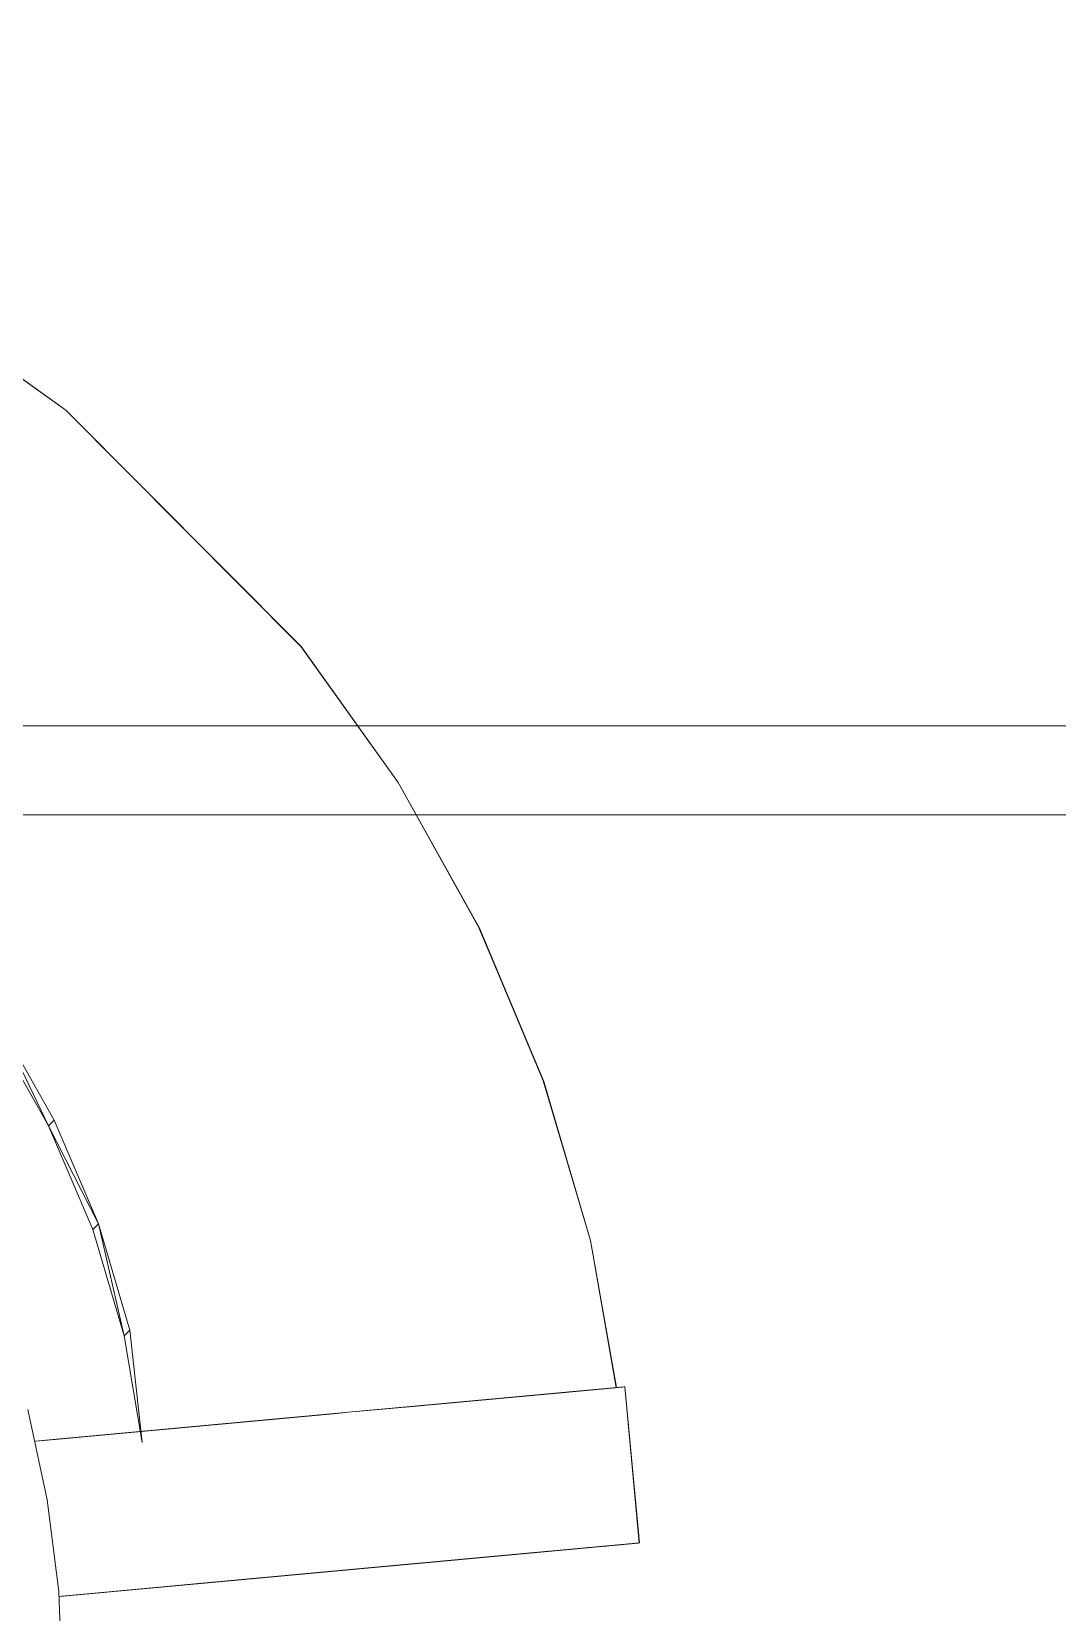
# Model space of a CAD drawing. Extents: x -566 to 72611, y -487 to 32334.
# Drawn here: x 96.26 to 103.63, y 61.27 to 72.63 of the extents above; entities that cross this region are included whole.
import ezdxf

# ---------------------------------------------------------------- set-up
doc = ezdxf.new("R2010")
doc.units = 0
doc.header["$LTSCALE"] = 0.5
doc.header["$MEASUREMENT"] = 0
doc.layers.add('ceilling', color=141, linetype='CONTINUOUS', lineweight=18)
doc.layers.add('floor', color=7, linetype='CONTINUOUS', lineweight=5, true_color=0xcfcfcf)
doc.layers.add('layout', color=7, linetype='CONTINUOUS', lineweight=5, true_color=0xcfcfcf)

msp = doc.modelspace()

# ---------------------------------------------------------------- hatches: boundary and pattern name
at = {"layer": 'floor'}
h = msp.add_hatch(dxfattribs=at)
h.set_pattern_fill('ANSI37', color=256, scale=100, angle=45)
h.set_pattern_definition([(90, (243.028, 267.632), (-12.5, 9e-16), []), (180, (243.028, 267.632), (-9e-16, -12.5), [])])
h.paths.add_polyline_path([(253.46925, 349.5), (154.11744, 349.5), (154.11744, 348.5), (101.14781, 348.5), (101.14781, 349.5), (0, 349.5), (0, 344.5), (36, 344.5, -0.33835703), (0, 308.66941), (0, 308.5), (0, 173.75), (253.46925, 173.75)])
h.paths.add_polyline_path([(36, 344.5), (0, 344.5), (0, 308.66941, 0.33835703)], flags=17)
h.paths.add_polyline_path([(253.46925, 173.75), (0, 173.75), (0, 173.74997), (0, 169.75), (253.46925, 169.75)])
h.paths.add_polyline_path([(253.46925, 169.75), (0, 169.75), (0, 149.21137), (36, 149.21137, -0.33835703), (0, 113.38078), (0, 113.21137), (0, 29.94998), (0, -5), (253.46925, -5)])
h.paths.add_polyline_path([(36, 149.21137), (0, 149.21137), (0, 113.38078, 0.33835703)], flags=17)
h.paths.add_polyline_path([(575.25, 169.75), (510, 169.75), (474.75, 169.75), (327.5, 169.75), (285.46925, 169.75), (285.46925, 165.75), (253.46925, 165.75), (253.46925, -5), (263.99725, -5), (263.99725, 95.99051), (287, 95.99051), (287, 97.5), (292, 97.5), (292, -5), (341.25, -5), (341.25, 13.02988), (341.25012, 15.02988), (346.24839, 15.02988, 0.36108524), (374.08728, 41.24999), (346.25012, 41.24999), (346.25012, 42.99999), (341.25, 42.99999), (341.25, 44.99999), (341.25, 97.5), (357.75, 97.5), (405.75, 97.5), (575.25, 97.5)])

# ---------------------------------------------------------------- linework, layer by layer
at = {"layer": 'ceilling'}
msp.add_line((0, 67), (341.25006, 67), dxfattribs=at)
at = {"layer": 'layout'}
for points in [[(78.86543, 71.20378, -0.01238), (100.60091, 49.4657), (100.60225, 49.46696, -0.01238)], [(95.5319, 70.60808, 2.20231), (95.5319, 70.60808, 2.20231), (95.53166, 70.60659, 2.2425), (96.50713, 69.90864, 2.19157)], [(98.20029, 68.20986, 2.20412), (98.20029, 68.20986, 2.20412), (96.50713, 69.90864, 2.19157), (98.19888, 68.20954, 2.24431)], [(98.20029, 68.20986, 2.20412), (98.20029, 68.20986, 2.20412), (98.89639, 67.23245, 2.22723), (98.19879, 68.2079, 2.16389)], [(99.47973, 66.18613, 2.26123), (99.47973, 66.18613, 2.26123), (98.89639, 67.23245, 2.22723), (99.47764, 66.18667, 2.30139)], [(99.47764, 66.18667, 2.30139), (99.47764, 66.18667, 2.30139), (99.94047, 65.08545, 2.3458), (99.47973, 66.18613, 2.26123)], [(99.47973, 66.18613, 2.26123), (99.47973, 66.18613, 2.26123), (99.94273, 65.08438, 2.30566), (99.47831, 66.18393, 2.221)], [(99.94273, 65.08438, 2.30566), (99.94273, 65.08438, 2.30566), (99.47973, 66.18613, 2.26123), (99.94047, 65.08545, 2.3458)], [(95.97926, 65.48115, -7.76212), (95.97926, 65.48115, -7.76212), (96.38355, 64.76525, -7.74798), (96.02001, 65.52172, -6.87256)], [(96.4243, 64.80581, -6.85843), (96.4243, 64.80581, -6.85843), (96.02001, 65.52172, -6.87256), (96.38355, 64.76525, -7.74798)], [(99.94273, 65.08438, 2.30566), (99.94273, 65.08438, 2.30566), (100.27937, 63.94139, 2.35995), (99.94139, 65.0821, 2.26543)], [(96.4243, 64.80581, -6.85843), (96.4243, 64.80581, -6.85843), (96.38355, 64.76525, -7.74798), (96.74165, 64.06047, -6.83897)], [(96.7009, 64.0199, -7.72852), (96.7009, 64.0199, -7.72852), (96.74165, 64.06047, -6.83897), (96.38355, 64.76525, -7.74798)], [(96.7009, 64.0199, -7.72852), (96.7009, 64.0199, -7.72852), (96.92608, 63.25744, -7.70406), (96.74165, 64.06047, -6.83897)], [(96.96683, 63.298, -6.81451), (96.96683, 63.298, -6.81451), (96.74165, 64.06047, -6.83897), (96.92608, 63.25744, -7.70406)], [(100.46589, 62.88447, 2.44058), (100.46589, 62.88447, 2.44058), (100.27937, 63.94139, 2.35995), (100.46347, 62.88637, 2.48068)], [(96.92608, 63.25744, -7.70406), (96.92608, 63.25744, -7.70406), (97.05533, 62.49047, -7.675), (96.96683, 63.298, -6.81451)], [(99.94484, 62.83645, 0.89679), (99.94484, 62.83645, 0.89679), (99.87324, 62.82982, 0.67086), (98.54033, 62.70695, -22.65578)], [(98.81268, 62.73199, 0.96368), (98.81268, 62.73199, 0.96368), (99.94484, 62.83645, 0.89679), (98.54033, 62.70695, -22.65578)], [(100.01921, 62.84322, 1.12189), (100.01921, 62.84322, 1.12189), (99.94484, 62.83645, 0.89679), (98.81268, 62.73199, 0.96368)], [(98.87905, 62.73816, 1.11002), (98.87905, 62.73816, 1.11002), (100.01921, 62.84322, 1.12189), (98.81268, 62.73199, 0.96368)], [(98.94801, 62.7445, 1.25525), (98.94801, 62.7445, 1.25525), (100.01921, 62.84322, 1.12189), (98.87905, 62.73816, 1.11002)], [(100.09661, 62.85042, 1.34614), (100.09661, 62.85042, 1.34614), (100.01921, 62.84322, 1.12189), (98.94801, 62.7445, 1.25525)], [(99.01964, 62.75109, 1.39933), (99.01964, 62.75109, 1.39933), (100.09661, 62.85042, 1.34614), (98.94801, 62.7445, 1.25525)], [(100.17678, 62.85779, 1.56949), (100.17678, 62.85779, 1.56949), (100.09661, 62.85042, 1.34614), (99.01964, 62.75109, 1.39933)], [(99.09391, 62.75797, 1.54223), (99.09391, 62.75797, 1.54223), (100.17678, 62.85779, 1.56949), (99.01964, 62.75109, 1.39933)], [(99.17077, 62.76502, 1.68389), (99.17077, 62.76502, 1.68389), (100.17678, 62.85779, 1.56949), (99.09391, 62.75797, 1.54223)], [(100.25979, 62.86541, 1.7919), (100.25979, 62.86541, 1.7919), (100.17678, 62.85779, 1.56949), (99.17077, 62.76502, 1.68389)], [(99.25025, 62.77239, 1.82427), (99.25025, 62.77239, 1.82427), (100.25979, 62.86541, 1.7919), (99.17077, 62.76502, 1.68389)], [(100.34563, 62.8733, 2.01335), (100.34563, 62.8733, 2.01335), (100.25979, 62.86541, 1.7919), (99.25025, 62.77239, 1.82427)], [(99.33218, 62.77988, 1.96335), (99.33218, 62.77988, 1.96335), (100.34563, 62.8733, 2.01335), (99.25025, 62.77239, 1.82427)], [(99.41672, 62.78769, 2.10107), (99.41672, 62.78769, 2.10107), (100.34563, 62.8733, 2.01335), (99.33218, 62.77988, 1.96335)], [(100.43438, 62.88156, 2.23382), (100.43438, 62.88156, 2.23382), (100.34563, 62.8733, 2.01335), (99.41672, 62.78769, 2.10107)], [(99.50379, 62.79573, 2.23738), (99.50379, 62.79573, 2.23738), (100.43438, 62.88156, 2.23382), (99.41672, 62.78769, 2.10107)], [(100.52587, 62.89, 2.45325), (100.52587, 62.89, 2.45325), (100.43438, 62.88156, 2.23382), (99.50379, 62.79573, 2.23738)], [(99.59326, 62.80396, 2.37226), (99.59326, 62.80396, 2.37226), (100.52587, 62.89, 2.45325), (99.50379, 62.79573, 2.23738)], [(99.68525, 62.81243, 2.50566), (99.68525, 62.81243, 2.50566), (100.52587, 62.89, 2.45325), (99.59326, 62.80396, 2.37226)], [(100.52462, 62.88987, 2.49335), (100.52462, 62.88987, 2.49335), (100.52587, 62.89, 2.45325), (99.68525, 62.81243, 2.50566)], [(100.51879, 62.88932, 2.5331), (100.51879, 62.88932, 2.5331), (100.52462, 62.88987, 2.49335), (99.68525, 62.81243, 2.50566)], [(99.7797, 62.82118, 2.63754), (99.7797, 62.82118, 2.63754), (100.51879, 62.88932, 2.5331), (99.68525, 62.81243, 2.50566)], [(100.50854, 62.88838, 2.57203), (100.50854, 62.88838, 2.57203), (100.51879, 62.88932, 2.5331), (99.7797, 62.82118, 2.63754)], [(100.49387, 62.88703, 2.60967), (100.49387, 62.88703, 2.60967), (100.50854, 62.88838, 2.57203), (99.7797, 62.82118, 2.63754)], [(100.47496, 62.88526, 2.64563), (100.47496, 62.88526, 2.64563), (100.49387, 62.88703, 2.60967), (99.7797, 62.82118, 2.63754)], [(99.80672, 62.82362, 2.67108), (99.80672, 62.82362, 2.67108), (100.47496, 62.88526, 2.64563), (99.7797, 62.82118, 2.63754)], [(100.45208, 62.88316, 2.67944), (100.45208, 62.88316, 2.67944), (100.47496, 62.88526, 2.64563), (99.80672, 62.82362, 2.67108)], [(99.83713, 62.82647, 2.702), (99.83713, 62.82647, 2.702), (100.45208, 62.88316, 2.67944), (99.80672, 62.82362, 2.67108)], [(100.42555, 62.88074, 2.71074), (100.42555, 62.88074, 2.71074), (100.45208, 62.88316, 2.67944), (99.83713, 62.82647, 2.702)], [(99.87057, 62.82956, 2.72999), (99.87057, 62.82956, 2.72999), (100.42555, 62.88074, 2.71074), (99.83713, 62.82647, 2.702)], [(100.39557, 62.87798, 2.73916), (100.39557, 62.87798, 2.73916), (100.42555, 62.88074, 2.71074), (99.87057, 62.82956, 2.72999)], [(99.9067, 62.83289, 2.7548), (99.9067, 62.83289, 2.7548), (100.39557, 62.87798, 2.73916), (99.87057, 62.82956, 2.72999)], [(100.36246, 62.8749, 2.76437), (100.36246, 62.8749, 2.76437), (100.39557, 62.87798, 2.73916), (99.9067, 62.83289, 2.7548)], [(99.94518, 62.83645, 2.7762), (99.94518, 62.83645, 2.7762), (100.36246, 62.8749, 2.76437), (99.9067, 62.83289, 2.7548)], [(100.32668, 62.87158, 2.78607), (100.32668, 62.87158, 2.78607), (100.36246, 62.8749, 2.76437), (99.94518, 62.83645, 2.7762)], [(99.98572, 62.84019, 2.79398), (99.98572, 62.84019, 2.79398), (100.32668, 62.87158, 2.78607), (99.94518, 62.83645, 2.7762)], [(100.3041, 62.86951, 2.79675), (100.3041, 62.86951, 2.79675), (100.32668, 62.87158, 2.78607), (99.98572, 62.84019, 2.79398)], [(100.02785, 62.84407, 2.80798), (100.02785, 62.84407, 2.80798), (100.3041, 62.86951, 2.79675), (99.98572, 62.84019, 2.79398)], [(100.24887, 62.86444, 2.818), (100.24887, 62.86444, 2.818), (100.3041, 62.86951, 2.79675), (100.02785, 62.84407, 2.80798)], [(100.07123, 62.84807, 2.81808), (100.07123, 62.84807, 2.81808), (100.24887, 62.86444, 2.818), (100.02785, 62.84407, 2.80798)], [(100.07123, 62.84807, 2.81808), (100.07123, 62.84807, 2.81808), (100.24887, 62.86444, 2.818), (100.20468, 62.86038, 2.82413)], [(100.07123, 62.84807, 2.81808), (100.07123, 62.84807, 2.81808), (100.20468, 62.86038, 2.82413), (100.11541, 62.85213, 2.82416)], [(100.16005, 62.85625, 2.82619), (100.16005, 62.85625, 2.82619), (100.20468, 62.86038, 2.82413), (100.11541, 62.85213, 2.82416)], [(100.52587, 62.89, 2.45325), (100.52587, 62.89, 2.45325), (100.52462, 62.88987, 2.49335), (100.62931, 61.76794, 2.45325)], [(100.62806, 61.76781, 2.49335), (100.62806, 61.76781, 2.49335), (100.62931, 61.76794, 2.45325), (100.52462, 62.88987, 2.49335)], [(96.37405, 62.0784, -10.79021), (96.37405, 62.0784, -10.79021), (96.23464, 62.72735, -10.79021), (96.37405, 62.0784, -9.66339)], [(96.23464, 62.72735, -9.66339), (96.23464, 62.72735, -9.66339), (96.37405, 62.0784, -9.66339), (96.23464, 62.72735, -10.79021)], [(97.41413, 62.60308, -10.59401), (97.41413, 62.60308, -10.59401), (97.3884, 62.60073, -10.81648), (96.28961, 62.49944, -10.70647)], [(96.31609, 62.5019, -10.4775), (96.31609, 62.5019, -10.4775), (97.41413, 62.60308, -10.59401), (96.28961, 62.49944, -10.70647)], [(96.29799, 62.50019, -16.2738), (96.29799, 62.50019, -16.2738), (97.45941, 62.60725, -16.72005), (96.3614, 62.50604, -16.83677)], [(97.39753, 62.60159, -16.1701), (97.39753, 62.60159, -16.1701), (97.45941, 62.60725, -16.72005), (96.29799, 62.50019, -16.2738)], [(97.44139, 62.60563, -10.37168), (97.44139, 62.60563, -10.37168), (97.41413, 62.60308, -10.59401), (96.31609, 62.5019, -10.4775)], [(96.34407, 62.50442, -10.2487), (96.34407, 62.50442, -10.2487), (97.44139, 62.60563, -10.37168), (96.31609, 62.5019, -10.4775)], [(97.46837, 62.60812, -10.16241), (97.46837, 62.60812, -10.16241), (97.44139, 62.60563, -10.37168), (96.34407, 62.50442, -10.2487)], [(96.37515, 62.50729, -10.00816), (96.37515, 62.50729, -10.00816), (97.46837, 62.60812, -10.16241), (96.34407, 62.50442, -10.2487)], [(96.3614, 62.50604, -16.83677), (96.3614, 62.50604, -16.83677), (97.52863, 62.61367, -17.26921), (96.43224, 62.51257, -17.39893)], [(97.45941, 62.60725, -16.72005), (97.45941, 62.60725, -16.72005), (97.52863, 62.61367, -17.26921), (96.3614, 62.50604, -16.83677)], [(98.14738, 62.6707, -6.5463), (98.14738, 62.6707, -6.5463), (97.46837, 62.60812, -10.16241), (96.37515, 62.50729, -10.00816)], [(97.06277, 62.57073, -6.34628), (97.06277, 62.57073, -6.34628), (98.14738, 62.6707, -6.5463), (96.37515, 62.50729, -10.00816)], [(96.43224, 62.51257, -17.39893), (96.43224, 62.51257, -17.39893), (97.60515, 62.62073, -17.81751), (96.5105, 62.51977, -17.96023)], [(97.52863, 62.61367, -17.26921), (97.52863, 62.61367, -17.26921), (97.60515, 62.62073, -17.81751), (96.43224, 62.51257, -17.39893)], [(96.5105, 62.51977, -17.96023), (96.5105, 62.51977, -17.96023), (97.68894, 62.62843, -18.36487), (96.59632, 62.52768, -18.52055)], [(97.60515, 62.62073, -17.81751), (97.60515, 62.62073, -17.81751), (97.68894, 62.62843, -18.36487), (96.5105, 62.51977, -17.96023)], [(96.59632, 62.52768, -18.52055), (96.59632, 62.52768, -18.52055), (97.77998, 62.63681, -18.91118), (96.68954, 62.53629, -19.0798)], [(97.68894, 62.62843, -18.36487), (97.68894, 62.62843, -18.36487), (97.77998, 62.63681, -18.91118), (96.59632, 62.52768, -18.52055)], [(96.68954, 62.53629, -19.0798), (96.68954, 62.53629, -19.0798), (97.87838, 62.64592, -19.45638), (96.7902, 62.54555, -19.6379)], [(97.77998, 62.63681, -18.91118), (97.77998, 62.63681, -18.91118), (97.87838, 62.64592, -19.45638), (96.68954, 62.53629, -19.0798)], [(96.7902, 62.54555, -19.6379), (96.7902, 62.54555, -19.6379), (97.98392, 62.65565, -20.00036), (96.89828, 62.55551, -20.19478)], [(97.87838, 62.64592, -19.45638), (97.87838, 62.64592, -19.45638), (97.98392, 62.65565, -20.00036), (96.7902, 62.54555, -19.6379)], [(96.89828, 62.55551, -20.19478), (96.89828, 62.55551, -20.19478), (98.09709, 62.66602, -20.54501), (97.0134, 62.56616, -20.7485)], [(97.98392, 62.65565, -20.00036), (97.98392, 62.65565, -20.00036), (98.09709, 62.66602, -20.54501), (96.89828, 62.55551, -20.19478)], [(97.0134, 62.56616, -20.7485), (97.0134, 62.56616, -20.7485), (98.20941, 62.67638, -21.07088), (97.12605, 62.57654, -21.27591)], [(98.09709, 62.66602, -20.54501), (98.09709, 62.66602, -20.54501), (98.20941, 62.67638, -21.07088), (97.0134, 62.56616, -20.7485)], [(97.76938, 62.63586, -3.22326), (97.76938, 62.63586, -3.22326), (97.06277, 62.57073, -6.34628), (98.0101, 62.65807, -2.1594)], [(97.12605, 62.57654, -21.27591), (97.12605, 62.57654, -21.27591), (98.32093, 62.68667, -21.59896), (97.2371, 62.58679, -21.80174)], [(98.20941, 62.67638, -21.07088), (98.20941, 62.67638, -21.07088), (98.32093, 62.68667, -21.59896), (97.12605, 62.57654, -21.27591)], [(97.2371, 62.58679, -21.80174), (97.2371, 62.58679, -21.80174), (98.4312, 62.69684, -22.12726), (97.3469, 62.59692, -22.3278)], [(98.32093, 62.68667, -21.59896), (98.32093, 62.68667, -21.59896), (98.4312, 62.69684, -22.12726), (97.2371, 62.58679, -21.80174)], [(97.3469, 62.59692, -22.3278), (97.3469, 62.59692, -22.3278), (98.54033, 62.70695, -22.65578), (97.45546, 62.60689, -22.85408)], [(98.4312, 62.69684, -22.12726), (98.4312, 62.69684, -22.12726), (98.54033, 62.70695, -22.65578), (97.3469, 62.59692, -22.3278)], [(96.4567, 61.41881, -10.79021), (96.4567, 61.41881, -10.79021), (96.37405, 62.0784, -10.79021), (96.4567, 61.41881, -9.66339)], [(96.37405, 62.0784, -9.66339), (96.37405, 62.0784, -9.66339), (96.4567, 61.41881, -9.66339), (96.37405, 62.0784, -10.79021)], [(99.84217, 61.69529, 0.21662), (99.84217, 61.69529, 0.21662), (98.65502, 61.58588, 0.04528), (99.77902, 61.68953, -0.01277)], [(98.70861, 61.59087, 0.24591), (98.70861, 61.59087, 0.24591), (98.65502, 61.58588, 0.04528), (99.84217, 61.69529, 0.21662)], [(99.90796, 61.70136, 0.44412), (99.90796, 61.70136, 0.44412), (98.70861, 61.59087, 0.24591), (99.84217, 61.69529, 0.21662)], [(98.77446, 61.59686, 0.48523), (98.77446, 61.59686, 0.48523), (98.70861, 61.59087, 0.24591), (99.90796, 61.70136, 0.44412)], [(99.97668, 61.70776, 0.67086), (99.97668, 61.70776, 0.67086), (98.77446, 61.59686, 0.48523), (99.90796, 61.70136, 0.44412)], [(98.84381, 61.60333, 0.72486), (98.84381, 61.60333, 0.72486), (98.77446, 61.59686, 0.48523), (99.97668, 61.70776, 0.67086)], [(100.0483, 61.71437, 0.89679), (100.0483, 61.71437, 0.89679), (98.84381, 61.60333, 0.72486), (99.97668, 61.70776, 0.67086)], [(98.91612, 61.60994, 0.96368), (98.91612, 61.60994, 0.96368), (98.84381, 61.60333, 0.72486), (100.0483, 61.71437, 0.89679)], [(100.12265, 61.72116, 1.12189), (100.12265, 61.72116, 1.12189), (98.91612, 61.60994, 0.96368), (100.0483, 61.71437, 0.89679)], [(98.98249, 61.61611, 1.11002), (98.98249, 61.61611, 1.11002), (98.91612, 61.60994, 0.96368), (100.12265, 61.72116, 1.12189)], [(99.05145, 61.62244, 1.25525), (99.05145, 61.62244, 1.25525), (98.98249, 61.61611, 1.11002), (100.12265, 61.72116, 1.12189)], [(100.20005, 61.72837, 1.34614), (100.20005, 61.72837, 1.34614), (99.05145, 61.62244, 1.25525), (100.12265, 61.72116, 1.12189)], [(99.12308, 61.62903, 1.39933), (99.12308, 61.62903, 1.39933), (99.05145, 61.62244, 1.25525), (100.20005, 61.72837, 1.34614)], [(100.28022, 61.73573, 1.56949), (100.28022, 61.73573, 1.56949), (99.12308, 61.62903, 1.39933), (100.20005, 61.72837, 1.34614)], [(99.19735, 61.63591, 1.54223), (99.19735, 61.63591, 1.54223), (99.12308, 61.62903, 1.39933), (100.28022, 61.73573, 1.56949)], [(99.27421, 61.64296, 1.68389), (99.27421, 61.64296, 1.68389), (99.19735, 61.63591, 1.54223), (100.28022, 61.73573, 1.56949)], [(100.36323, 61.74335, 1.7919), (100.36323, 61.74335, 1.7919), (99.27421, 61.64296, 1.68389), (100.28022, 61.73573, 1.56949)], [(99.35369, 61.65033, 1.82428), (99.35369, 61.65033, 1.82428), (99.27421, 61.64296, 1.68389), (100.36323, 61.74335, 1.7919)], [(100.44907, 61.75124, 2.01335), (100.44907, 61.75124, 2.01335), (99.35369, 61.65033, 1.82428), (100.36323, 61.74335, 1.7919)], [(99.43562, 61.65782, 1.96335), (99.43562, 61.65782, 1.96335), (99.35369, 61.65033, 1.82428), (100.44907, 61.75124, 2.01335)], [(99.52016, 61.66563, 2.10107), (99.52016, 61.66563, 2.10107), (99.43562, 61.65782, 1.96335), (100.44907, 61.75124, 2.01335)], [(100.53782, 61.7595, 2.23382), (100.53782, 61.7595, 2.23382), (99.52016, 61.66563, 2.10107), (100.44907, 61.75124, 2.01335)], [(99.60723, 61.67368, 2.23738), (99.60723, 61.67368, 2.23738), (99.52016, 61.66563, 2.10107), (100.53782, 61.7595, 2.23382)], [(100.62931, 61.76794, 2.45325), (100.62931, 61.76794, 2.45325), (99.60723, 61.67368, 2.23738), (100.53782, 61.7595, 2.23382)], [(99.69672, 61.68188, 2.37226), (99.69672, 61.68188, 2.37226), (99.60723, 61.67368, 2.23738), (100.62931, 61.76794, 2.45325)], [(99.78869, 61.69037, 2.50566), (99.78869, 61.69037, 2.50566), (99.69672, 61.68188, 2.37226), (100.62931, 61.76794, 2.45325)], [(100.62806, 61.76781, 2.49335), (100.62806, 61.76781, 2.49335), (99.78869, 61.69037, 2.50566), (100.62931, 61.76794, 2.45325)], [(100.62226, 61.76724, 2.5331), (100.62226, 61.76724, 2.5331), (99.78869, 61.69037, 2.50566), (100.62806, 61.76781, 2.49335)], [(99.88314, 61.69913, 2.63755), (99.88314, 61.69913, 2.63755), (99.78869, 61.69037, 2.50566), (100.62226, 61.76724, 2.5331)], [(100.61198, 61.76632, 2.57203), (100.61198, 61.76632, 2.57203), (99.88314, 61.69913, 2.63755), (100.62226, 61.76724, 2.5331)], [(100.59731, 61.76497, 2.60967), (100.59731, 61.76497, 2.60967), (99.88314, 61.69913, 2.63755), (100.61198, 61.76632, 2.57203)], [(100.5784, 61.7632, 2.64563), (100.5784, 61.7632, 2.64563), (99.88314, 61.69913, 2.63755), (100.59731, 61.76497, 2.60967)], [(99.91016, 61.70157, 2.67109), (99.91016, 61.70157, 2.67109), (99.88314, 61.69913, 2.63755), (100.5784, 61.7632, 2.64563)], [(100.55552, 61.7611, 2.67944), (100.55552, 61.7611, 2.67944), (99.91016, 61.70157, 2.67109), (100.5784, 61.7632, 2.64563)], [(99.94057, 61.70441, 2.702), (99.94057, 61.70441, 2.702), (99.91016, 61.70157, 2.67109), (100.55552, 61.7611, 2.67944)], [(100.52899, 61.75868, 2.71074), (100.52899, 61.75868, 2.71074), (99.94057, 61.70441, 2.702), (100.55552, 61.7611, 2.67944)], [(99.97401, 61.7075, 2.72999), (99.97401, 61.7075, 2.72999), (99.94057, 61.70441, 2.702), (100.52899, 61.75868, 2.71074)], [(100.49901, 61.75592, 2.73916), (100.49901, 61.75592, 2.73916), (99.97401, 61.7075, 2.72999), (100.52899, 61.75868, 2.71074)], [(100.01014, 61.71083, 2.7548), (100.01014, 61.71083, 2.7548), (99.97401, 61.7075, 2.72999), (100.49901, 61.75592, 2.73916)], [(100.4659, 61.75285, 2.76437), (100.4659, 61.75285, 2.76437), (100.01014, 61.71083, 2.7548), (100.49901, 61.75592, 2.73916)], [(100.04864, 61.71437, 2.7762), (100.04864, 61.71437, 2.7762), (100.01014, 61.71083, 2.7548), (100.4659, 61.75285, 2.76437)], [(100.43012, 61.74952, 2.78607), (100.43012, 61.74952, 2.78607), (100.04864, 61.71437, 2.7762), (100.4659, 61.75285, 2.76437)], [(100.08916, 61.71813, 2.79398), (100.08916, 61.71813, 2.79398), (100.04864, 61.71437, 2.7762), (100.43012, 61.74952, 2.78607)], [(100.40754, 61.74746, 2.79675), (100.40754, 61.74746, 2.79675), (100.08916, 61.71813, 2.79398), (100.43012, 61.74952, 2.78607)], [(100.13129, 61.72201, 2.80798), (100.13129, 61.72201, 2.80798), (100.08916, 61.71813, 2.79398), (100.40754, 61.74746, 2.79675)], [(100.35231, 61.74238, 2.818), (100.35231, 61.74238, 2.818), (100.13129, 61.72201, 2.80798), (100.40754, 61.74746, 2.79675)], [(100.17467, 61.72601, 2.81808), (100.17467, 61.72601, 2.81808), (100.13129, 61.72201, 2.80798), (100.35231, 61.74238, 2.818)], [(100.30812, 61.73832, 2.82413), (100.30812, 61.73832, 2.82413), (100.17467, 61.72601, 2.81808), (100.35231, 61.74238, 2.818)], [(100.21885, 61.73007, 2.82416), (100.21885, 61.73007, 2.82416), (100.17467, 61.72601, 2.81808), (100.30812, 61.73832, 2.82413)], [(100.26349, 61.7342, 2.82619), (100.26349, 61.7342, 2.82619), (100.21885, 61.73007, 2.82416), (100.30812, 61.73832, 2.82413)], [(100.40754, 61.74746, 2.79675), (100.40754, 61.74746, 2.79675), (100.39211, 61.746, 2.80402), (100.35231, 61.74238, 2.818)], [(98.95335, 61.61337, -3.44113), (98.95335, 61.61337, -3.44113), (97.16621, 61.44867, -6.34628), (98.25082, 61.54864, -6.5463)], [(97.87282, 61.5138, -3.22326), (97.87282, 61.5138, -3.22326), (97.16621, 61.44867, -6.34628), (98.95335, 61.61337, -3.44113)], [(97.45034, 61.47486, -22.3278), (97.45034, 61.47486, -22.3278), (97.5589, 61.48484, -22.85408), (98.64377, 61.58489, -22.65578)], [(98.53464, 61.57478, -22.12726), (98.53464, 61.57478, -22.12726), (97.45034, 61.47486, -22.3278), (98.64377, 61.58489, -22.65578)], [(97.5589, 61.48484, -22.85408), (97.5589, 61.48484, -22.85408), (97.6663, 61.49477, -23.38058), (98.75154, 61.5948, -23.18453)], [(98.64377, 61.58489, -22.65578), (98.64377, 61.58489, -22.65578), (97.5589, 61.48484, -22.85408), (98.75154, 61.5948, -23.18453)], [(97.6663, 61.49477, -23.38058), (97.6663, 61.49477, -23.38058), (97.77247, 61.50456, -23.90731), (98.85819, 61.60463, -23.7135)], [(98.75154, 61.5948, -23.18453), (98.75154, 61.5948, -23.18453), (97.6663, 61.49477, -23.38058), (98.85819, 61.60463, -23.7135)], [(97.77247, 61.50456, -23.90731), (97.77247, 61.50456, -23.90731), (97.87739, 61.51422, -24.43426), (98.96356, 61.61436, -24.24269)], [(98.85819, 61.60463, -23.7135), (98.85819, 61.60463, -23.7135), (97.77247, 61.50456, -23.90731), (98.96356, 61.61436, -24.24269)], [(99.1939, 61.63558, -2.37809), (99.1939, 61.63558, -2.37809), (97.87282, 61.5138, -3.22326), (98.95335, 61.61337, -3.44113)], [(98.11354, 61.53601, -2.1594), (98.11354, 61.53601, -2.1594), (97.87282, 61.5138, -3.22326), (99.1939, 61.63558, -2.37809)], [(97.87739, 61.51422, -24.43426), (97.87739, 61.51422, -24.43426), (97.98106, 61.52376, -24.96142), (99.06768, 61.62396, -24.77209)], [(98.96356, 61.61436, -24.24269), (98.96356, 61.61436, -24.24269), (97.87739, 61.51422, -24.43426), (99.06768, 61.62396, -24.77209)], [(97.98106, 61.52376, -24.96142), (97.98106, 61.52376, -24.96142), (98.08358, 61.53323, -25.48879), (99.17057, 61.63341, -25.30172)], [(99.06768, 61.62396, -24.77209), (99.06768, 61.62396, -24.77209), (97.98106, 61.52376, -24.96142), (99.17057, 61.63341, -25.30172)], [(98.08358, 61.53323, -25.48879), (98.08358, 61.53323, -25.48879), (98.18486, 61.54258, -26.01637), (99.27229, 61.64282, -25.83155)], [(99.17057, 61.63341, -25.30172), (99.17057, 61.63341, -25.30172), (98.08358, 61.53323, -25.48879), (99.27229, 61.64282, -25.83155)], [(99.28494, 61.64395, -1.9819), (99.28494, 61.64395, -1.9819), (98.11354, 61.53601, -2.1594), (99.23916, 61.63977, -2.17971)], [(98.15932, 61.5402, -1.95861), (98.15932, 61.5402, -1.95861), (98.11354, 61.53601, -2.1594), (99.28494, 61.64395, -1.9819)], [(99.23916, 61.63977, -2.17971), (99.23916, 61.63977, -2.17971), (98.11354, 61.53601, -2.1594), (99.1939, 61.63558, -2.37809)], [(99.33143, 61.64829, -1.78421), (99.33143, 61.64829, -1.78421), (98.15932, 61.5402, -1.95861), (99.28494, 61.64395, -1.9819)], [(98.20586, 61.54449, -1.75757), (98.20586, 61.54449, -1.75757), (98.15932, 61.5402, -1.95861), (99.33143, 61.64829, -1.78421)], [(98.18486, 61.54258, -26.01637), (98.18486, 61.54258, -26.01637), (98.28488, 61.5518, -26.54417), (99.37277, 61.6521, -26.36159)], [(99.27229, 61.64282, -25.83155), (99.27229, 61.64282, -25.83155), (98.18486, 61.54258, -26.01637), (99.37277, 61.6521, -26.36159)], [(99.37851, 61.65256, -1.58666), (99.37851, 61.65256, -1.58666), (98.20586, 61.54449, -1.75757), (99.33143, 61.64829, -1.78421)], [(98.25304, 61.54883, -1.55666), (98.25304, 61.54883, -1.55666), (98.20586, 61.54449, -1.75757), (99.37851, 61.65256, -1.58666)], [(99.42629, 61.65698, -1.38927), (99.42629, 61.65698, -1.38927), (98.25304, 61.54883, -1.55666), (99.37851, 61.65256, -1.58666)], [(98.30098, 61.55327, -1.3559), (98.30098, 61.55327, -1.3559), (98.25304, 61.54883, -1.55666), (99.42629, 61.65698, -1.38927)], [(98.38379, 61.56091, -27.0727), (98.38379, 61.56091, -27.0727), (99.47186, 61.66122, -26.89125), (98.28488, 61.5518, -26.54417)], [(99.37277, 61.6521, -26.36159), (99.37277, 61.6521, -26.36159), (98.28488, 61.5518, -26.54417), (99.47186, 61.66122, -26.89125)], [(99.47473, 61.66145, -1.19201), (99.47473, 61.66145, -1.19201), (98.30098, 61.55327, -1.3559), (99.42629, 61.65698, -1.38927)], [(98.34956, 61.55775, -1.15529), (98.34956, 61.55775, -1.15529), (98.30098, 61.55327, -1.3559), (99.47473, 61.66145, -1.19201)], [(99.52392, 61.66601, -0.9949), (99.52392, 61.66601, -0.9949), (98.34956, 61.55775, -1.15529), (99.47473, 61.66145, -1.19201)], [(98.39879, 61.56228, -0.95482), (98.39879, 61.56228, -0.95482), (98.34956, 61.55775, -1.15529), (99.52392, 61.66601, -0.9949)], [(99.57365, 61.67056, -0.79794), (99.57365, 61.67056, -0.79794), (98.39879, 61.56228, -0.95482), (99.52392, 61.66601, -0.9949)], [(98.44865, 61.56687, -0.75449), (98.44865, 61.56687, -0.75449), (98.39879, 61.56228, -0.95482), (99.57365, 61.67056, -0.79794)], [(99.62409, 61.67526, -0.60112), (99.62409, 61.67526, -0.60112), (98.44865, 61.56687, -0.75449), (99.57365, 61.67056, -0.79794)], [(98.49927, 61.57156, -0.55432), (98.49927, 61.57156, -0.55432), (98.44865, 61.56687, -0.75449), (99.62409, 61.67526, -0.60112)], [(99.6752, 61.67997, -0.40446), (99.6752, 61.67997, -0.40446), (98.49927, 61.57156, -0.55432), (99.62409, 61.67526, -0.60112)], [(98.55053, 61.5763, -0.35429), (98.55053, 61.5763, -0.35429), (98.49927, 61.57156, -0.55432), (99.6752, 61.67997, -0.40446)], [(99.72694, 61.68475, -0.20795), (99.72694, 61.68475, -0.20795), (98.55053, 61.5763, -0.35429), (99.6752, 61.67997, -0.40446)], [(98.60246, 61.58106, -0.15443), (98.60246, 61.58106, -0.15443), (98.55053, 61.5763, -0.35429), (99.72694, 61.68475, -0.20795)], [(99.77902, 61.68953, -0.01277), (99.77902, 61.68953, -0.01277), (98.60246, 61.58106, -0.15443), (99.72694, 61.68475, -0.20795)], [(98.65502, 61.58588, 0.04528), (98.65502, 61.58588, 0.04528), (98.60246, 61.58106, -0.15443), (99.77902, 61.68953, -0.01277)], [(96.46484, 61.38399, -16.83677), (96.46484, 61.38399, -16.83677), (96.53568, 61.39051, -17.39893), (97.63207, 61.49162, -17.26921)], [(97.56285, 61.48519, -16.72005), (97.56285, 61.48519, -16.72005), (96.46484, 61.38399, -16.83677), (97.63207, 61.49162, -17.26921)], [(98.25082, 61.54864, -6.5463), (98.25082, 61.54864, -6.5463), (96.47859, 61.38523, -10.00816), (97.57183, 61.48604, -10.16241)], [(97.16621, 61.44867, -6.34628), (97.16621, 61.44867, -6.34628), (96.47859, 61.38523, -10.00816), (98.25082, 61.54864, -6.5463)], [(96.53568, 61.39051, -17.39893), (96.53568, 61.39051, -17.39893), (96.61396, 61.39769, -17.96023), (97.70859, 61.49867, -17.81751)], [(97.63207, 61.49162, -17.26921), (97.63207, 61.49162, -17.26921), (96.53568, 61.39051, -17.39893), (97.70859, 61.49867, -17.81751)], [(96.61396, 61.39769, -17.96023), (96.61396, 61.39769, -17.96023), (96.69976, 61.40563, -18.52055), (97.79237, 61.50637, -18.36487)], [(97.70859, 61.49867, -17.81751), (97.70859, 61.49867, -17.81751), (96.61396, 61.39769, -17.96023), (97.79237, 61.50637, -18.36487)], [(96.69976, 61.40563, -18.52055), (96.69976, 61.40563, -18.52055), (96.793, 61.41421, -19.0798), (97.88342, 61.51475, -18.91119)], [(97.79237, 61.50637, -18.36487), (97.79237, 61.50637, -18.36487), (96.69976, 61.40563, -18.52055), (97.88342, 61.51475, -18.91119)], [(96.793, 61.41421, -19.0798), (96.793, 61.41421, -19.0798), (96.89364, 61.4235, -19.63791), (97.98182, 61.52386, -19.45638)], [(97.88342, 61.51475, -18.91119), (97.88342, 61.51475, -18.91119), (96.793, 61.41421, -19.0798), (97.98182, 61.52386, -19.45638)], [(96.89364, 61.4235, -19.63791), (96.89364, 61.4235, -19.63791), (97.00172, 61.43345, -20.19477), (98.08736, 61.53359, -20.00036)], [(97.98182, 61.52386, -19.45638), (97.98182, 61.52386, -19.45638), (96.89364, 61.4235, -19.63791), (98.08736, 61.53359, -20.00036)], [(97.00172, 61.43345, -20.19477), (97.00172, 61.43345, -20.19477), (97.11684, 61.44411, -20.7485), (98.20053, 61.54397, -20.54501)], [(98.08736, 61.53359, -20.00036), (98.08736, 61.53359, -20.00036), (97.00172, 61.43345, -20.19477), (98.20053, 61.54397, -20.54501)], [(97.11684, 61.44411, -20.7485), (97.11684, 61.44411, -20.7485), (97.22949, 61.45448, -21.27591), (98.31285, 61.55432, -21.07089)], [(98.20053, 61.54397, -20.54501), (98.20053, 61.54397, -20.54501), (97.11684, 61.44411, -20.7485), (98.31285, 61.55432, -21.07089)], [(97.22949, 61.45448, -21.27591), (97.22949, 61.45448, -21.27591), (97.34054, 61.46473, -21.80174), (98.42437, 61.56462, -21.59896)], [(98.31285, 61.55432, -21.07089), (98.31285, 61.55432, -21.07089), (97.22949, 61.45448, -21.27591), (98.42437, 61.56462, -21.59896)], [(97.34054, 61.46473, -21.80174), (97.34054, 61.46473, -21.80174), (97.45034, 61.47486, -22.3278), (98.53464, 61.57478, -22.12726)], [(98.42437, 61.56462, -21.59896), (98.42437, 61.56462, -21.59896), (97.34054, 61.46473, -21.80174), (98.53464, 61.57478, -22.12726)], [(96.48181, 60.75336, -10.79021), (96.48181, 60.75336, -10.79021), (96.4567, 61.41881, -10.79021), (96.48181, 60.75336, -9.66339)], [(96.4567, 61.41881, -9.66339), (96.4567, 61.41881, -9.66339), (96.48181, 60.75336, -9.66339), (96.4567, 61.41881, -10.79021)]]:
    msp.add_3dface(points, dxfattribs=at)

doc.saveas('drawing.dxf')
